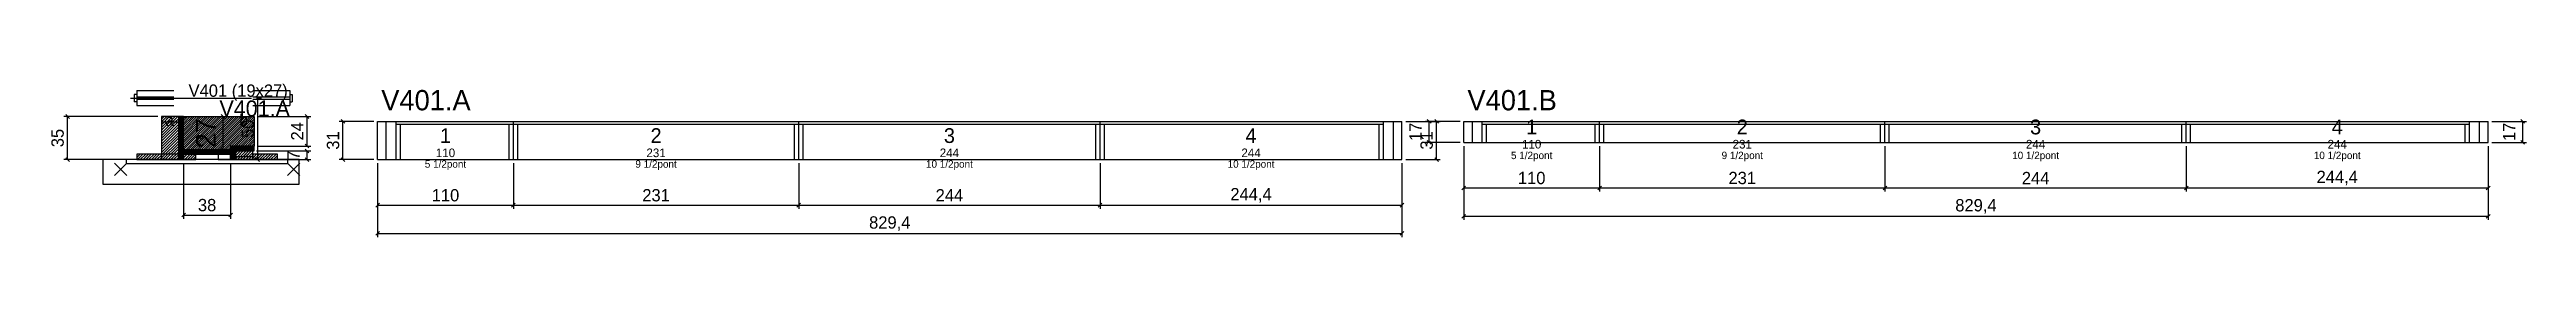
# Model space of a CAD drawing. Extents: x -69 to 1937, y -94 to 31.
import ezdxf
from ezdxf.enums import TextEntityAlignment as Align

# ---------------------------------------------------------------- set-up
doc = ezdxf.new("R2010")
doc.units = 0
for name, color, linetype in [('5', 5, 'Continuous'), ('barrote', 126, 'Continuous'), ('CONCRETO', 251, 'Continuous'), ('COTA', 241, 'Continuous'), ('Cota Seção (2x)', 241, 'Continuous'), ('detalhes', 7, 'Continuous'), ('Hachura', 251, 'Continuous'), ('Madeira', 126, 'Continuous'), ('NOMENCLATURA', 7, 'Continuous'), ('Painéis', 200, 'Continuous'), ('presilha', 224, 'Continuous'), ('SARR_2.2x7', 40, 'Continuous'), ('SARR_3.5x7', 81, 'Continuous'), ('SCO-___-LAJ', 224, 'Continuous'), ('TENSOR', 224, 'Continuous'), ('texto', 7, 'Continuous'), ('Texto Seção', 7, 'Continuous')]:
    doc.layers.add(name, color=color, linetype=linetype)
doc.dimstyles.new('PAINEL', dxfattribs={"dimtxt": 10, "dimasz": 3, "dimexe": 3, "dimexo": 3, "dimgap": 3, "dimtad": 1, "dimblk": 'OBLIQUE', "dimblk1": 'OBLIQUE', "dimcen": 2.5, "dimclrd": 4, "dimclre": 4, "dimclrt": 240, "dimazin": 3, "dimtfac": 1, "dimtmove": 0, "dimatfit": 3})
doc.dimstyles.new('SECAO2X', dxfattribs={"dimtxt": 16, "dimasz": 3, "dimexe": 3, "dimexo": 3, "dimgap": 3, "dimtad": 1, "dimblk": 'OBLIQUE', "dimblk1": 'OBLIQUE', "dimcen": 2.5, "dimclrd": 4, "dimclre": 4, "dimclrt": 240, "dimazin": 3, "dimtfac": 1, "dimtmove": 0, "dimatfit": 3})

# ---------------------------------------------------------------- blocks, each defined once
blk = doc.blocks.new('_OBLIQUE')
at = {"color": 0, "linetype": 'BYBLOCK'}
blk.add_line((-0.5, -0.5), (0.5, 0.5), dxfattribs=at)

msp = doc.modelspace()

# ---------------------------------------------------------------- hatches: boundary and pattern name
at = {"layer": 'COTA'}
h = msp.add_hatch(dxfattribs=at)
h.set_pattern_fill('ANSI31', scale=0.4)
h.paths.add_polyline_path([(40, -23), (40, 4), (97, 4), (97, -20), (78, -20), (78, -23)])
at = {"layer": 'Hachura'}
h = msp.add_hatch(dxfattribs=at)
h.set_pattern_fill('ANSI31', scale=0.5)
h.paths.add_polyline_path([(22, -31), (36, -31), (36, 4), (22, 4)])
h = msp.add_hatch(dxfattribs=at)
h.set_pattern_fill('ANSI31', scale=0.5)
h.paths.add_polyline_path([(22, -0.4), (36, -0.4), (36, 4), (22, 4)])
h = msp.add_hatch(dxfattribs=at)
h.set_pattern_fill('SOLID')
h.paths.add_polyline_path([(36, -31), (40, -31), (40, 4), (36, 4)])
h = msp.add_hatch(dxfattribs=at)
h.set_pattern_fill('SOLID')
h.paths.add_polyline_path([(78, -24), (97, -24), (97, -20), (78, -20)])
h = msp.add_hatch(dxfattribs=at)
h.set_pattern_fill('ANSI31', scale=0.5)
h.paths.add_polyline_path([(2, -31), (22, -31), (22, -26.6), (2, -26.6)])
h = msp.add_hatch(dxfattribs=at)
h.set_pattern_fill('SOLID')
h.paths.add_polyline_path([(40, -26.6), (78, -26.6), (78, -23), (40, -23)])
h = msp.add_hatch(dxfattribs=at)
h.set_pattern_fill('ANSI31', scale=0.5)
h.paths.add_polyline_path([(40, -31), (50, -31), (50, -26.6), (40, -26.6)])
h = msp.add_hatch(dxfattribs=at)
h.set_pattern_fill('SOLID')
h.paths.add_polyline_path([(78, -31), (82, -31), (82, -24), (78, -24)])
h = msp.add_hatch(dxfattribs=at)
h.set_pattern_fill('ANSI31', scale=0.5)
h.paths.add_polyline_path([(82, -31), (96, -31), (96, -24), (82, -24)])
h = msp.add_hatch(dxfattribs=at)
h.set_pattern_fill('ANSI31', scale=0.5)
h.paths.add_polyline_path([(82, -28.4), (96, -28.4), (96, -24), (82, -24)])
h = msp.add_hatch(dxfattribs=at)
h.set_pattern_fill('ANSI31', scale=0.5)
h.paths.add_polyline_path([(96, -31), (116, -31), (116, -26.6), (96, -26.6)])

# ---------------------------------------------------------------- linework, layer by layer
for p, q in [((0, 22), (0, 16)), ((2, 22), (0, 22)), ((2, 25), (32, 25)), ((2, 25), (2, 13)), ((96, 25), (126, 25)), ((126, 25), (126, 13)), ((126, 22), (128, 22)), ((128, 22), (128, 16)), ((2, 16), (0, 16)), ((2, 20), (32, 20)), ((2, 18), (32, 18)), ((2, 13), (32, 13)), ((96, 20), (126, 20)), ((96, 18), (126, 18)), ((96, 13), (126, 13)), ((126, 16), (128, 16))]:
    msp.add_line(p, q)
at = {"layer": 'barrote'}
msp.add_lwpolyline([(-25.5, -51), (133.5, -51), (133.5, -31), (-25.5, -31)], close=True, dxfattribs=at)
at = {"layer": 'CONCRETO'}
msp.add_lwpolyline([(40, -23), (40, 4), (97, 4), (97, -20), (78, -20), (78, -23)], close=True, dxfattribs=at)
at = {"layer": 'Madeira'}
for points in [[(22, -31), (36, -31), (36, 4), (22, 4)], [(22, -0.4), (36, -0.4), (36, 4), (22, 4)], [(2, -31), (22, -31), (22, -26.6), (2, -26.6)], [(22, -31), (36, -31), (36, -26.6), (22, -26.6)], [(40, -31), (50, -31), (50, -26.6), (40, -26.6)], [(68, -31), (78, -31), (78, -26.6), (68, -26.6)], [(82, -31), (96, -31), (96, -24), (82, -24)], [(82, -28.4), (96, -28.4), (96, -24), (82, -24)], [(96, -31), (116, -31), (116, -26.6), (96, -26.6)]]:
    msp.add_lwpolyline(points, close=True, dxfattribs=at)
at = {"layer": 'Painéis'}
for p, q in [((197, 0), (307, 0)), ((197, -31), (197, 0)), ((307, -31), (307, 0)), ((307, -31), (307, 0)), ((307, 0), (538, 0)), ((307, -31), (307, 0)), ((538, -31), (538, 0)), ((538, -31), (538, 0)), ((538, 0), (782, 0)), ((538, -31), (538, 0)), ((782, -31), (782, 0)), ((782, -31), (782, 0)), ((782, 0), (1026.4, 0)), ((782, -31), (782, 0)), ((1026.4, -31), (1026.4, 0)), ((1076.4, 0), (1186.4, 0)), ((1076.4, -17), (1076.4, 0)), ((1186.4, -17), (1186.4, 0)), ((1186.4, -17), (1186.4, 0)), ((1186.4, 0), (1417.4, 0)), ((1186.4, -17), (1186.4, 0)), ((1417.4, -17), (1417.4, 0)), ((1417.4, -17), (1417.4, 0)), ((1417.4, 0), (1661.4, 0)), ((1417.4, -17), (1417.4, 0)), ((1661.4, -17), (1661.4, 0)), ((1661.4, -17), (1661.4, 0)), ((1661.4, 0), (1905.8, 0)), ((1661.4, -17), (1661.4, 0)), ((1905.8, -17), (1905.8, 0)), ((1076.4, -17), (1186.4, -17)), ((1186.4, -17), (1417.4, -17)), ((1417.4, -17), (1661.4, -17)), ((1661.4, -17), (1905.8, -17)), ((197, -31), (307, -31)), ((307, -31), (538, -31)), ((538, -31), (782, -31)), ((782, -31), (1026.4, -31))]:
    msp.add_line(p, q, dxfattribs=at)
for points in [[(36, -31), (40, -31), (40, 4), (36, 4)], [(78, -24), (97, -24), (97, -20), (78, -20)], [(40, -26.6), (78, -26.6), (78, -23), (40, -23)], [(78, -31), (82, -31), (82, -24), (78, -24)]]:
    msp.add_lwpolyline(points, close=True, dxfattribs=at)
at = {"layer": 'presilha'}
for p, q in [((-16, -44), (-6, -34)), ((-16, -34), (-6, -44)), ((124, -44), (134, -34)), ((124, -34), (134, -44))]:
    msp.add_line(p, q, dxfattribs=at)
at = {"layer": 'SARR_2.2x7'}
for p, q in [((204, -31), (204, 0)), ((1019.4, -31), (1019.4, 0)), ((1083.4, -17), (1083.4, 0)), ((1898.8, -17), (1898.8, 0)), ((212, -2.2), (307, -2.2)), ((307, -2.2), (538, -2.2)), ((538, -2.2), (782, -2.2)), ((782, -2.2), (1011.4, -2.2)), ((1091.4, -2.2), (1186.4, -2.2)), ((1186.4, -2.2), (1417.4, -2.2)), ((1417.4, -2.2), (1661.4, -2.2)), ((1661.4, -2.2), (1890.8, -2.2))]:
    msp.add_line(p, q, dxfattribs=at)
at = {"layer": 'SARR_3.5x7'}
for p, q in [((212, -31), (212, 0)), ((307, -31), (307, 0)), ((307, -31), (307, 0)), ((538, -31), (538, 0)), ((538, -31), (538, 0)), ((782, -31), (782, 0)), ((782, -31), (782, 0)), ((1011.4, -31), (1011.4, 0)), ((1091.4, -17), (1091.4, 0)), ((1186.4, -17), (1186.4, 0)), ((1186.4, -17), (1186.4, 0)), ((1417.4, -17), (1417.4, 0)), ((1417.4, -17), (1417.4, 0)), ((1661.4, -17), (1661.4, 0)), ((1661.4, -17), (1661.4, 0)), ((1890.8, -17), (1890.8, 0)), ((215.5, -31), (215.5, -2.2)), ((303.5, -31), (303.5, -2.2)), ((310.5, -31), (310.5, -2.2)), ((534.5, -31), (534.5, -2.2)), ((541.5, -31), (541.5, -2.2)), ((778.5, -31), (778.5, -2.2)), ((785.5, -31), (785.5, -2.2)), ((1007.9, -31), (1007.9, -2.2)), ((1091.4, -17), (1094.9, -17)), ((1094.9, -17), (1094.9, -2.2)), ((1182.9, -17), (1182.9, -2.2)), ((1182.9, -17), (1186.4, -17)), ((1186.4, -17), (1189.9, -17)), ((1189.9, -17), (1189.9, -2.2)), ((1413.9, -17), (1413.9, -2.2)), ((1413.9, -17), (1417.4, -17)), ((1417.4, -17), (1420.9, -17)), ((1420.9, -17), (1420.9, -2.2)), ((1657.9, -17), (1657.9, -2.2)), ((1657.9, -17), (1661.4, -17)), ((1661.4, -17), (1664.9, -17)), ((1664.9, -17), (1664.9, -2.2)), ((1887.3, -17), (1887.3, -2.2)), ((1887.3, -17), (1890.8, -17)), ((212, -31), (215.5, -31)), ((303.5, -31), (307, -31)), ((307, -31), (310.5, -31)), ((534.5, -31), (538, -31)), ((538, -31), (541.5, -31)), ((778.5, -31), (782, -31)), ((782, -31), (785.5, -31)), ((1007.9, -31), (1011.4, -31))]:
    msp.add_line(p, q, dxfattribs=at)
at = {"layer": 'SCO-___-LAJ'}
msp.add_lwpolyline([(-6.5, -34.2), (124.5, -34.2), (124.5, -31), (-6.5, -31)], close=True, dxfattribs=at)
at = {"layer": 'TENSOR'}
msp.add_line((-3, 19), (95, 19), dxfattribs=at)

# ---------------------------------------------------------------- texts
at = {"layer": '5'}
for s, height, p in [('1', 12, (1131.4, -4.5)), ('2', 12, (1301.9, -4.5)), ('3', 12, (1539.4, -4.5)), ('4', 12, (1783.6, -4.5)), ('1', 12, (252, -11.5)), ('2', 12, (422.5, -11.5)), ('3', 12, (660, -11.5)), ('4', 12, (904.2, -11.5)), ('110', 7, (1131.4, -18.5)), ('231', 7, (1301.9, -18.5)), ('244', 7, (1539.4, -18.5)), ('244', 7, (1783.6, -18.5)), ('110', 7, (252, -25.5)), ('231', 7, (422.5, -25.5)), ('244', 7, (660, -25.5)), ('244', 7, (904.2, -25.5))]:
    msp.add_text(s, height=height, dxfattribs=at).set_placement(p, align=Align.MIDDLE_CENTER)
at = {"layer": 'detalhes'}
for s, p in [('a', (25, -3.7)), ('b', (85, -3.7)), ('c', (50, -20.5))]:
    msp.add_text(s, height=9.6, dxfattribs=at).set_placement(p)
at = {"layer": 'NOMENCLATURA'}
for s, p in [('V401.A', (200, 9)), ('V401.B', (1079.4, 9))]:
    msp.add_text(s, height=16.5, dxfattribs=at).set_placement(p)
at = {"layer": 'texto', "char_height": 6, "attachment_point": 5}
for s, insert in [('5 1/2pont', (252, -35.5)), ('9 1/2pont', (422.5, -35.5)), ('10 1/2pont', (660, -35.5)), ('10 1/2pont', (904.2, -35.5)), ('5 1/2pont', (1131.4, -28.5)), ('9 1/2pont', (1301.9, -28.5)), ('10 1/2pont', (1539.4, -28.5)), ('10 1/2pont', (1783.6, -28.5))]:
    msp.add_mtext(s, dxfattribs=dict(at, insert=insert))
at = {"layer": 'Texto Seção'}
for s, height, p in [('V401 (19x27)', 10, (44, 20)), ('V401.A', 13, (69, 4))]:
    msp.add_text(s, height=height, dxfattribs=at).set_placement(p)

# ---------------------------------------------------------------- dimensions: what is measured, and where the dimension line sits
at = {"layer": 'COTA'}
for base, p1, p2 in [((100, -31), (96, -31), (96, 19)), ((-54, -31), (2, -31), (22, 4)), ((140, -20), (97, -20), (97, 4)), ((169, -31), (197, -31), (197, 0)), ((1054.4, -31), (1026.4, -31), (1026.4, 0)), ((1048.4, -17), (1076.4, -17), (1076.4, 0)), ((1933.8, -17), (1905.8, -17), (1905.8, 0)), ((140, -31), (96, -31), (96, -24))]:
    msp.add_linear_dim(base=base, p1=p1, p2=p2, angle=90, dimstyle='PAINEL', dxfattribs=at).render()
for base, p1, p2 in [((1076.4, -54), (1076.4, -17), (1186.4, -17)), ((1076.4, -77), (1076.4, -17), (1905.8, -17)), ((1186.4, -54), (1186.4, -17), (1417.4, -17)), ((1417.4, -54), (1417.4, -17), (1661.4, -17)), ((1661.4, -54), (1661.4, -17), (1905.8, -17)), ((40, -76), (40, -31), (78, -31)), ((197, -68), (197, -31), (307, -31)), ((197, -91), (197, -31), (1026.4, -31)), ((307, -68), (307, -31), (538, -31)), ((538, -68), (538, -31), (782, -31)), ((782, -68), (782, -31), (1026.4, -31))]:
    msp.add_linear_dim(base=base, p1=p1, p2=p2, dimstyle='PAINEL', dxfattribs=at).render()
at = {"layer": 'Cota Seção (2x)'}
msp.add_linear_dim(base=(72, -23), p1=(40, -23), p2=(40, 4), angle=90, dimstyle='SECAO2X', dxfattribs=at).render()

doc.saveas('drawing.dxf')
